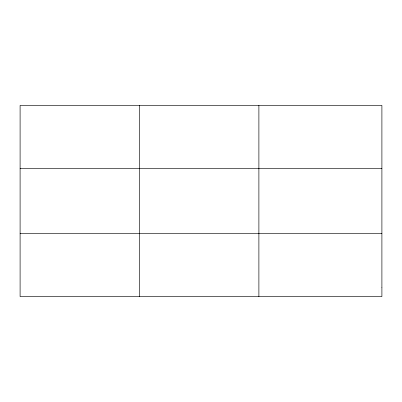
<?xml version="1.0" encoding="UTF-8"?>
<svg xmlns="http://www.w3.org/2000/svg" width="402" height="402" viewBox="0 0 402 402"><rect width="100%" height="100%" fill="white"/><g stroke="black" fill="none" stroke-linecap="round" stroke-linejoin="round"><path stroke-width="0.6" d="M139.494 296.591L139.494 105.409M258.888 296.591L258.888 105.409M20.1 168.498L381.9 168.498M20.1 233.502L381.9 233.502M381.9 287.576L381.9 296.591L20.1 296.591L20.1 105.409L381.9 105.409L381.9 287.576"/></g></svg>
